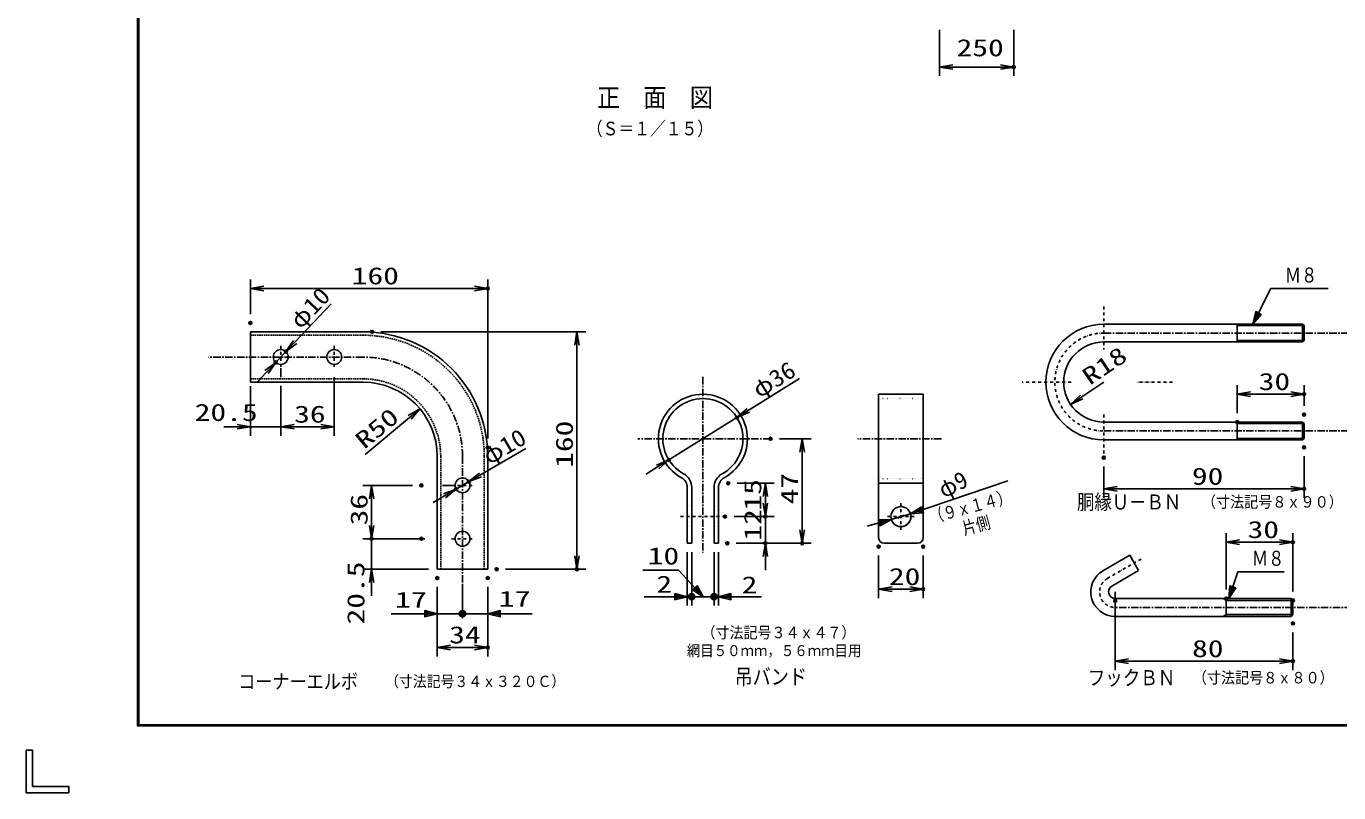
# Model space of a CAD drawing. Units: millimetres, scale not verified. Extents: x -4425 to 4425, y -3150 to 3150.
# Drawn here: x -4425 to -1, y -3150 to -567 of the extents above; entities that cross this region are included whole.
import ezdxf
from ezdxf.enums import TextEntityAlignment as Align

# ---------------------------------------------------------------- set-up
doc = ezdxf.new("R2010")
doc.units = ezdxf.units.MM
doc.header["$LTSCALE"] = 20
doc.header["$PDMODE"] = 32
doc.header["$PDSIZE"] = 10
for name, pattern in [('USER1', [2, 1.25, -0.25, 0.25, -0.25]), ('USER2', [0.26, 0.01, -0.25]), ('USER3', [1.01, 0.5, -0.25, 0.01, -0.25]), ('USER4', [0.375, 0.25, -0.125])]:
    doc.linetypes.add(name, pattern=pattern)
for name, color, linetype, lineweight in [('0-0_1', 7, 'Continuous', 25), ('0-1_0', 7, 'Continuous', 25), ('0-5_EXTCNT-L', 4, 'Continuous', 25), ('0-6_WAKU', 7, 'Continuous', 25), ('0-8_Hatch', 4, 'Continuous', 25)]:
    doc.layers.add(name, color=color, linetype=linetype, lineweight=lineweight)
doc.layers.add('0-3_DEFPOINTS', color=7, linetype='Continuous')
doc.styles.add('ＭＳ ゴシック', font='')
doc.styles.get('ＭＳ ゴシック').set_extended_font_data('MS Gothic')

# ---------------------------------------------------------------- blocks, each defined once
blk = doc.blocks.new('DARROWS')
at = {"layer": '0-1_0', "color": 2}
blk.add_line((0, 0), (-19.982, 0), dxfattribs=at)
blk.add_lwpolyline([(-20, -3.333), (0, 0), (-20, 3.333)], dxfattribs=at)

msp = doc.modelspace()

# ---------------------------------------------------------------- linework, layer by layer
at = {"layer": '0-0_1', "color": 4, "linetype": 'USER3'}
for p, q in [((-792.87, -1510.67), (-792.87, -1655.83)), ((-3567.04, -1643.99), (-3567.04, -1718.99)), ((-3387.04, -1643.99), (-3387.04, -1718.99)), ((-902.71, -1765.67), (-1068.33, -1765.67)), ((-561.56, -1765.67), (-683.03, -1765.67)), ((-792.87, -1875.52), (-792.87, -2020.67)), ((-2992.04, -2113.99), (-2917.04, -2113.99)), ((-1476.77, -2174.25), (-1476.77, -2264.25)), ((-2219.27, -2219.25), (-2069.27, -2219.25)), ((-1521.77, -2219.25), (-1431.77, -2219.25)), ((-2992.04, -2293.99), (-2917.04, -2293.99)), ((-780.69, -2427.52), (-667.51, -2362.17))]:
    msp.add_line(p, q, dxfattribs=at)
at = {"layer": '0-0_1'}
for p, q in [((-792.87, -1570.67), (-122.74, -1570.67)), ((-342.87, -1570.67), (-342.87, -1630.67)), ((-117.87, -1575.55), (-122.74, -1570.67)), ((-122.74, -1570.67), (-122.74, -1630.67)), ((-117.87, -1575.55), (-117.87, -1625.8)), ((-3289.54, -1596.49), (-3669.54, -1596.49)), ((-3669.54, -1596.49), (-3669.54, -1766.49)), ((-792.87, -1630.67), (-122.74, -1630.67)), ((-117.87, -1625.8), (-122.74, -1630.67)), ((-3567.04, -1718.99), (-3567.04, -1748.99)), ((-3567.04, -1718.99), (-3567.04, -1748.99)), ((-3289.54, -1766.49), (-3669.54, -1766.49)), ((-1551.77, -1806.75), (-1551.77, -2290.5)), ((-1401.77, -1806.75), (-1551.77, -1806.75)), ((-1401.77, -1806.75), (-1401.77, -2290.5)), ((-792.87, -1900.67), (-122.74, -1900.67)), ((-342.87, -1900.67), (-342.87, -1960.67)), ((-117.87, -1905.55), (-122.74, -1900.67)), ((-122.74, -1900.67), (-122.74, -1960.67)), ((-117.87, -1905.55), (-117.87, -1955.8)), ((-2869.54, -2016.49), (-2869.54, -1986.49)), ((-792.87, -1960.67), (-122.74, -1960.67)), ((-117.87, -1955.8), (-122.74, -1960.67)), ((-3039.54, -2016.49), (-3039.54, -2396.49)), ((-2992.04, -2113.99), (-3022.04, -2113.99)), ((-2196.77, -2121.23), (-2196.77, -2309.25)), ((-2181.77, -2121.23), (-2181.77, -2309.25)), ((-2106.77, -2121.23), (-2106.77, -2309.25)), ((-2091.77, -2121.23), (-2091.77, -2309.25)), ((-1401.77, -2106.75), (-1551.77, -2106.75)), ((-2181.77, -2309.25), (-2196.77, -2309.25)), ((-2091.77, -2309.25), (-2106.77, -2309.25)), ((-1420.52, -2309.25), (-1533.02, -2309.25)), ((-795.69, -2401.54), (-705.56, -2349.5)), ((-705.56, -2349.5), (-675.56, -2401.47)), ((-765.69, -2453.5), (-675.56, -2401.47)), ((-2954.54, -2445.83), (-2954.54, -2475.83)), ((-754.44, -2472.99), (-754.44, -2502.99)), ((-380.37, -2555.49), (-380.37, -2495.49)), ((-155.37, -2549.49), (-155.37, -2501.49)), ((-754.44, -2555.49), (-161.37, -2555.49))]:
    msp.add_line(p, q, dxfattribs=at)
at = {"layer": '0-0_1', "color": 4}
for p, q in [((-342.87, -1575.55), (-117.87, -1575.55)), ((-342.87, -1625.8), (-117.87, -1625.8)), ((-342.87, -1905.55), (-117.87, -1905.55)), ((-342.87, -1955.8), (-117.87, -1955.8)), ((-1444.32, -2209.97), (-1116.77, -2099.25)), ((-1509.22, -2228.52), (-1444.32, -2209.97)), ((-2196.77, -2339.25), (-2196.77, -2504.25)), ((-2181.77, -2339.25), (-2181.77, -2504.25)), ((-2106.77, -2339.25), (-2106.77, -2504.25)), ((-2091.77, -2339.25), (-2091.77, -2504.25)), ((-2954.54, -2475.83), (-2954.54, -2561.49)), ((-2238.31, -2494.53), (-2217.24, -2489.54)), ((-2217.24, -2489.54), (-2238.18, -2484.03)), ((-754.44, -2502.99), (-754.44, -2720.48)), ((-390.76, -2495.49), (-380.37, -2501.49)), ((-380.37, -2501.49), (-155.37, -2501.49)), ((-3039.54, -2546.49), (-2954.54, -2546.49)), ((-380.37, -2549.49), (-390.76, -2555.49)), ((-155.37, -2549.49), (-380.37, -2549.49))]:
    msp.add_line(p, q, dxfattribs=at)
at = {"layer": '0-0_1', "linetype": 'USER4'}
for p, q in [((-3289.54, -1607.99), (-3669.54, -1607.99)), ((-3289.54, -1754.99), (-3669.54, -1754.99)), ((-3028.04, -2016.49), (-3028.04, -2396.49)), ((-2881.04, -2016.49), (-2881.04, -2396.49))]:
    msp.add_line(p, q, dxfattribs=at)
at = {"layer": '0-0_1', "color": 4, "linetype": 'USER1'}
for p, q in [((-792.87, -1600.67), (278.81, -1600.67)), ((-3289.54, -1681.49), (-3810.54, -1681.49)), ((-2144.27, -1748.55), (-2144.27, -2339.88)), ((-792.87, -1930.67), (278.81, -1930.67)), ((-1916.27, -1956.75), (-2363.27, -1956.75)), ((-1340.27, -1956.75), (-1622.27, -1956.75)), ((-2954.54, -2016.49), (-2954.54, -2445.83)), ((243.81, -2525.48), (-754.44, -2525.49))]:
    msp.add_line(p, q, dxfattribs=at)
at = {"layer": '0-0_1', "linetype": 'USER2'}
for p, q in [((-1401.77, -1821.75), (-1551.77, -1821.75)), ((-1401.77, -2091.75), (-1551.77, -2091.75)), ((-2196.77, -2185.5), (-2181.77, -2185.5)), ((-2106.77, -2185.5), (-2091.77, -2185.5)), ((-2196.77, -2253), (-2181.77, -2253)), ((-2106.77, -2253), (-2091.77, -2253))]:
    msp.add_line(p, q, dxfattribs=at)
at = {"layer": '0-0_1', "color": 4}
for points in [[(-290.37, -1570.67), (-230.37, -1450.67), (-36.12, -1450.67)], [(-266.89, -1535.46), (-280.98, -1551.89), (-276.28, -1530.76)], [(-1402.85, -2201.5), (-1424.42, -2203.25), (-1406.21, -2191.55)], [(-1589.99, -2251.59), (-1509.22, -2228.52), (-1546.72, -2250.15), (-1552.49, -2229.96), (-1509.22, -2228.52)], [(-1551.05, -2235.01), (-1529.41, -2234.29), (-1548.16, -2245.1)], [(-2142.94, -2489.25), (-2226.77, -2399.25), (-2346.77, -2399.25)], [(-371.37, -2495.49), (-341.37, -2405.49), (-184.81, -2405.49)], [(-2167.73, -2454.93), (-2157.25, -2473.88), (-2175.41, -2462.09)], [(-353.11, -2457.3), (-364.73, -2475.56), (-363.07, -2453.98)], [(-2341.71, -2489.25), (-2196.77, -2489.25), (-2238.77, -2499.75), (-2238.77, -2478.75), (-2196.77, -2489.25)], [(-1946.83, -2489.25), (-2091.77, -2489.25), (-2049.77, -2478.75), (-2049.77, -2499.75), (-2091.77, -2489.25)], [(-2049.77, -2494.5), (-2070.77, -2489.25), (-2049.77, -2484)], [(-3194.54, -2546.49), (-3039.54, -2546.49), (-3081.54, -2556.99), (-3081.54, -2535.99), (-3039.54, -2546.49)], [(-3081.54, -2541.24), (-3060.54, -2546.49), (-3081.54, -2551.74)], [(-2869.54, -2546.49), (-2954.54, -2546.49), (-2954.54, -2535.99)], [(-2719.54, -2546.49), (-2869.54, -2546.49), (-2827.54, -2535.99), (-2827.54, -2556.99), (-2869.54, -2546.49)], [(-2827.54, -2551.74), (-2848.54, -2546.49), (-2827.54, -2541.24)]]:
    msp.add_lwpolyline(points, dxfattribs=at)
for points in [[(-262.2, -1537.8), (-290.37, -1570.67), (-280.98, -1528.41)], [(-1401.17, -2206.47), (-1444.32, -2209.97), (-1407.89, -2186.58)], [(-2163.88, -2451.36), (-2142.94, -2489.25), (-2179.25, -2465.67)], [(-348.13, -2458.96), (-371.37, -2495.49), (-368.05, -2452.32)]]:
    msp.add_lwpolyline(points, close=True, dxfattribs=at)
at = {"layer": '0-0_1'}
for points in [[(-2869.54, -2016.49), (-2869.54, -2396.49), (-3039.54, -2396.49)], [(-155.37, -2501.49), (-161.37, -2495.49), (-754.44, -2495.49)], [(-161.37, -2495.49), (-161.37, -2555.49), (-155.37, -2549.49)]]:
    msp.add_lwpolyline(points, dxfattribs=at)
msp.add_circle((-1476.77, -2219.25), 33.75, dxfattribs=at)
at = {"layer": '0-0_1', "color": 4}
for centre, radius in [((-2181.77, -2489.25), 10.5), ((-2181.77, -2489.25), 6.83), ((-2106.77, -2489.25), 10.5), ((-2106.77, -2489.25), 6.83), ((-2954.54, -2546.49), 10.5), ((-2954.54, -2546.49), 6.83)]:
    msp.add_circle(centre, radius, dxfattribs=at)
at = {"layer": '0-0_1'}
for centre, radius, start, end in [((-792.87, -1765.67), 195, 90.0001, 270), ((-3289.54, -2016.49), 420, 0, 90), ((-792.87, -1765.67), 135, 90, 270), ((-3289.54, -2016.49), 250, 0, 90), ((-2144.27, -1956.75), 150, 298.68539, 241.31458), ((-2144.27, -1956.75), 135, 298.68539, 241.31458), ((-2234.27, -2121.23), 52.5, 0, 61.31458), ((-2054.27, -2121.23), 52.5, 118.68541, 180), ((-2234.27, -2121.23), 37.5, 0, 61.31461), ((-2054.27, -2121.23), 37.5, 118.6854, 180), ((-1533.02, -2290.5), 18.75, 180, 270), ((-1420.52, -2290.5), 18.75, 270, 0), ((-754.44, -2472.99), 82.5, 119.99996, 270), ((-754.44, -2472.99), 22.5, 119.99995, 270)]:
    msp.add_arc(centre, radius, start, end, dxfattribs=at)
at = {"layer": '0-0_1', "linetype": 'USER4'}
for radius in [408.5, 261.5]:
    msp.add_arc((-3289.54, -2016.49), radius, 0, 90, dxfattribs=at)
at = {"layer": '0-0_1', "color": 4, "linetype": 'USER3'}
for centre, radius, start in [((-792.87, -1765.67), 165, 90), ((-754.44, -2472.99), 52.5, 119.99998)]:
    msp.add_arc(centre, radius, start, 270, dxfattribs=at)
at = {"layer": '0-0_1', "color": 4, "linetype": 'USER1'}
msp.add_arc((-3289.54, -2016.49), 335, 0, 90, dxfattribs=at)
at = {"layer": '0-1_0', "color": 1}
for p, q in [((-1346.61, -579.04), (-1346.61, -734)), ((-1096.61, -579.04), (-1096.61, -734)), ((-2181.77, -2339.25), (-2181.77, -2519.42)), ((-2106.77, -2339.25), (-2106.77, -2519.42)), ((-2196.77, -2369.25), (-2196.77, -2519.42)), ((-2181.77, -2369.25), (-2181.77, -2519.42)), ((-2106.77, -2369.25), (-2106.77, -2519.42)), ((-2091.77, -2369.25), (-2091.77, -2519.42))]:
    msp.add_line(p, q, dxfattribs=at)
at = {"layer": '0-1_0', "color": 2}
for p, q in [((-1301.61, -704), (-1141.61, -704)), ((-1486.79, -2224.35), (-1466.74, -2214.14))]:
    msp.add_line(p, q, dxfattribs=at)
at = {"layer": '0-3_DEFPOINTS'}
for p in [(-1096.61, -704), (-2869.54, -1450.3), (-3669.54, -1566.49), (-3259.54, -1596.49), (-3549.86, -1663.33), (-3584.22, -1699.65), (-117.87, -1806.51), (-2029.74, -1885.27), (-342.87, -1900.67), (-117.87, -1875.55), (-2869.54, -1986.49), (-1916.27, -1956.75), (-117.87, -1985.8), (-2258.8, -2028.22), (-792.87, -2020.67), (-3093.26, -2113.99), (-2976.16, -2126.55), (-2932.92, -2101.43), (-2058.86, -2106.75), (-117.87, -2125.67), (-2069.27, -2219.25), (-1933.64, -2219.25), (-3260.76, -2293.99), (-3093.26, -2293.99), (-155.37, -2305.51), (-2061.77, -2309.25), (-1933.64, -2309.25), (-1809.62, -2309.25), (-1551.77, -2320.5), (-1401.77, -2320.5), (-3039.54, -2426.49), (-2869.54, -2426.49), (-2839.54, -2396.49), (-2568.76, -2396.49), (-1401.77, -2463.88), (-754.44, -2502.99), (-380.37, -2495.49), (-155.37, -2501.49), (-155.37, -2579.49), (-2869.54, -2660.3), (-155.37, -2706.51)]:
    msp.add_point(p, dxfattribs=at)
at = {"layer": '0-5_EXTCNT-L', "color": 1}
for p, q in [((-3669.54, -1536.49), (-3669.54, -1420.3)), ((-2869.54, -1956.49), (-2869.54, -1420.3)), ((-3229.54, -1596.49), (-2538.76, -1596.49)), ((-3387.04, -1748.99), (-3387.04, -1946.49)), ((-3669.54, -1779.59), (-3669.54, -1947.09)), ((-3567.04, -1778.99), (-3567.04, -1946.49)), ((-342.87, -1870.67), (-342.87, -1776.51)), ((-117.87, -1845.55), (-117.87, -1776.51)), ((-3669.54, -1887.68), (-3669.54, -1946.49)), ((-3567.04, -1870.18), (-3567.04, -1946.49)), ((-1886.27, -1956.75), (-1779.62, -1956.75)), ((-117.87, -2015.8), (-117.87, -2155.67)), ((-792.87, -2050.67), (-792.87, -2155.67)), ((-3123.26, -2113.99), (-3290.76, -2113.99)), ((-2028.86, -2106.75), (-1903.64, -2106.75)), ((-2039.27, -2219.25), (-1903.64, -2219.25)), ((-2039.27, -2219.25), (-1903.64, -2219.25)), ((-3123.26, -2293.99), (-3290.76, -2293.99)), ((-3082.04, -2293.99), (-3290.76, -2293.99)), ((-380.37, -2465.49), (-380.37, -2275.51)), ((-155.37, -2471.49), (-155.37, -2275.51)), ((-2031.77, -2309.25), (-1779.62, -2309.25)), ((-2031.77, -2309.25), (-1903.64, -2309.25)), ((-1551.77, -2350.5), (-1551.77, -2493.88)), ((-1401.77, -2350.5), (-1401.77, -2493.88)), ((-3069.54, -2396.49), (-3290.76, -2396.49)), ((-2809.54, -2396.49), (-2538.76, -2396.49)), ((-3039.54, -2456.49), (-3039.54, -2690.3)), ((-2869.54, -2456.49), (-2869.54, -2690.3)), ((-754.44, -2532.99), (-754.44, -2736.51)), ((-155.37, -2609.49), (-155.37, -2736.51))]:
    msp.add_line(p, q, dxfattribs=at)
at = {"layer": '0-5_EXTCNT-L', "color": 2}
for p, q in [((-3624.54, -1450.3), (-2914.54, -1450.3)), ((-2568.76, -1641.49), (-2568.76, -2351.49)), ((-1818.5, -1753.45), (-1991.56, -1861.45)), ((-867.45, -1816.05), (-792.87, -1765.67)), ((-297.87, -1806.51), (-162.87, -1806.51)), ((-3282.35, -2010.04), (-3132.95, -1884.72)), ((-2258.8, -2028.22), (-2029.74, -1885.27)), ((-3714.54, -1916.49), (-3759.54, -1916.49)), ((-3669.54, -1916.49), (-3567.04, -1916.49)), ((-3522.04, -1916.49), (-3432.04, -1916.49)), ((-3522.04, -1916.49), (-3477.04, -1916.49)), ((-1809.62, -2001.75), (-1809.62, -2264.25)), ((-2296.97, -2052.04), (-2335.15, -2075.87)), ((-3260.76, -2158.99), (-3260.76, -2248.99)), ((-1933.64, -2174.25), (-1933.64, -2129.25)), ((-1933.64, -2151.75), (-1933.64, -2174.25)), ((-747.87, -2125.67), (-162.87, -2125.67)), ((-3260.76, -2248.99), (-3260.76, -2203.99)), ((-1933.64, -2219.25), (-1933.64, -2309.25)), ((-3260.76, -2293.99), (-3260.76, -2396.49)), ((-335.37, -2305.51), (-200.37, -2305.51)), ((-1933.64, -2354.25), (-1933.64, -2399.25)), ((-3260.76, -2441.49), (-3260.76, -2486.49)), ((-1506.77, -2463.88), (-1446.77, -2463.88)), ((-2994.54, -2660.3), (-2914.54, -2660.3)), ((-709.44, -2706.51), (-200.37, -2706.51))]:
    msp.add_line(p, q, dxfattribs=at)
at = {"layer": '0-5_EXTCNT-L'}
msp.add_line((-2196.77, -2489.25), (-2091.77, -2489.25), dxfattribs=at)
at = {"layer": '0-6_WAKU'}
for p, q in [((-4048.02, -2923), (-4048.02, 2923)), ((-4403.53, -3006.75), (-4403.53, -3128.51)), ((-4281.77, -3150), (-4425.02, -3150))]:
    msp.add_line(p, q, dxfattribs=at)
msp.add_lwpolyline([(-4050.02, 2925), (4199.98, 2925), (4199.98, -2925), (-4050.02, -2925)], close=True, dxfattribs=at)
for points in [[(4197.98, 2923), (4197.98, -2923), (-4048.02, -2923)], [(4195.98, 2921), (4195.98, -2921), (-4046.02, -2921)], [(-4046.02, -2921), (-4046.02, 2921), (4195.98, 2921)], [(-4425.02, -3150), (-4425.02, -3006.75), (-4403.53, -3006.75)], [(-4403.53, -3128.51), (-4281.77, -3128.51), (-4281.77, -3150)]]:
    msp.add_lwpolyline(points, dxfattribs=at)
at = {"layer": '0-8_Hatch', "color": 2}
for p, q in [((-3397.29, -1502.06), (-3518.93, -1630.64)), ((-3584.22, -1699.65), (-3549.86, -1663.33)), ((-3615.15, -1732.34), (-3646.07, -1765.03)), ((-2740.96, -1989.92), (-2894.01, -2078.83)), ((-2976.16, -2126.55), (-2932.92, -2101.43)), ((-3015.07, -2149.15), (-3053.98, -2171.76))]:
    msp.add_line(p, q, dxfattribs=at)
at = {"layer": '0-8_Hatch', "color": 8}
for centre in [(-3567.04, -1681.49), (-3387.04, -1681.49), (-2954.54, -2113.99), (-2954.54, -2293.99)]:
    msp.add_circle(centre, 25, dxfattribs=at)

# ---------------------------------------------------------------- block references
at = {"layer": '0-1_0', "xscale": 2.25, "yscale": 2.25, "rotation": 180}
msp.add_blockref('DARROWS', (-1346.61, -704), dxfattribs=at)
at = {"layer": '0-1_0', "xscale": 2.25, "yscale": 2.25}
msp.add_blockref('DARROWS', (-1096.61, -704), dxfattribs=at)
at = {"layer": '0-5_EXTCNT-L', "xscale": 2.25, "yscale": 2.25}
for p, rotation in [((-3669.54, -1450.3), 180), ((-2568.76, -1596.49), 90), ((-904.75, -1841.23), 214.03394), ((-342.87, -1806.51), 180), ((-3098.47, -1855.8), 39.99018), ((-2029.74, -1885.27), 211.96669), ((-3567.04, -1916.49), 180), ((-3567.04, -1916.49), 180), ((-1809.62, -1956.75), 90), ((-2258.8, -2028.22), 31.96669), ((-3260.76, -2113.99), 90), ((-1933.64, -2106.75), 90), ((-792.87, -2125.67), 180), ((-1933.64, -2219.25), 270), ((-1933.64, -2219.25), 270), ((-3260.76, -2293.99), 270), ((-3260.76, -2293.99), 270), ((-1809.62, -2309.25), 270), ((-380.37, -2305.51), 180), ((-1933.64, -2309.25), 90), ((-2568.76, -2396.49), 270), ((-3260.76, -2396.49), 90), ((-1551.77, -2463.88), 180), ((-3039.54, -2660.3), 180), ((-754.44, -2706.51), 180)]:
    msp.add_blockref('DARROWS', p, dxfattribs=dict(at, rotation=rotation))
for p in [(-2869.54, -1450.3), (-117.87, -1806.51), (-3669.54, -1916.49), (-3387.04, -1916.49), (-117.87, -2125.67), (-155.37, -2305.51), (-1401.77, -2463.88), (-2869.54, -2660.3), (-155.37, -2706.51)]:
    msp.add_blockref('DARROWS', p, dxfattribs=at)
at = {"layer": '0-8_Hatch', "xscale": 2.25, "yscale": 2.25}
for p, rotation in [((-3549.86, -1663.33), 226.58729), ((-3584.22, -1699.65), 46.58729), ((-2932.92, -2101.43), 210.15331), ((-2976.16, -2126.55), 30.15331)]:
    msp.add_blockref('DARROWS', p, dxfattribs=dict(at, rotation=rotation))

# ---------------------------------------------------------------- texts
at = {"layer": '0-0_1', "color": 4, "style": 'ＭＳ ゴシック'}
for s, height, width, p in [('正\u3000面\u3000図', 63.67, 0.9, (-2501.15, -857.92)), ('（Ｓ＝１／１５）', 45.89, 0.85, (-2535.45, -948.05)), ('Ｍ８', 50.44, 0.8, (-183.12, -1445.39)), ('胴縁Ｕ－ＢＮ', 50.44, 0.85, (-883.04, -2210.38)), ('（寸法記号８ｘ９０）', 38.71, 0.9, (-462.29, -2200.61)), ('Ｍ８', 50.44, 0.8, (-294.12, -2400.2)), ('17', 53.04, 1.5, (-3182.26, -2541.63)), ('17', 53.04, 1.5, (-2833.06, -2538.33)), ('（寸法記号３４ｘ４７）', 38.41, 0.9, (-2148.8, -2640.72)), ('網目５０ｍｍ，５６ｍｍ目用', 36.87, 0.9, (-2198.3, -2700.43)), ('吊バンド', 52.48, 0.85, (-2037.05, -2800.93)), ('フックＢＮ', 50.94, 0.85, (-847.04, -2802.97)), ('（寸法記号８ｘ８０）', 38.71, 0.9, (-493.04, -2793.11)), ('コーナーエルボ', 49.68, 0.85, (-3710.31, -2814.75)), ('（寸法記号３４ｘ３２０Ｃ）', 38.03, 0.9, (-3215.31, -2805.01))]:
    msp.add_text(s, height=height, dxfattribs=dict(at, width=width)).set_placement(p, align=Align.BOTTOM_LEFT)
at = {"layer": '0-0_1', "color": 4, "style": 'ＭＳ ゴシック', "width": 0.8}
for s, p in [('（９ｘ１４）', (-1370.82, -2255.89)), ('片側', (-1259.72, -2294.16))]:
    msp.add_text(s, height=43.3, rotation=15, dxfattribs=at).set_placement(p, align=Align.BOTTOM_LEFT)
at = {"layer": '0-1_0', "color": 3, "style": 'ＭＳ ゴシック', "width": 1.35}
for s, p in [('250', (-1289.11, -685.1)), ('10', (-2330.24, -2397.89)), ('2', (-2301.09, -2493.4)), ('2', (-2013.71, -2495.68))]:
    msp.add_text(s, height=57.77, dxfattribs=at).set_placement(p, align=Align.BOTTOM_LEFT)
at = {"layer": '0-1_0', "color": 3, "style": 'ＭＳ ゴシック'}
msp.add_text('φ9', height=57.73, rotation=26.987, dxfattribs=at).set_placement((-1324.71, -2174.33), align=Align.BOTTOM_LEFT)
at = {"layer": '0-5_EXTCNT-L', "color": 3, "style": 'ＭＳ ゴシック', "width": 1.35}
for s, p in [('160', (-3328.04, -1453.9)), ('30', (-270.87, -1810.11)), ('20.5', (-3857.27, -1914.18)), ('36', (-3522.04, -1920.09)), ('90', (-495.87, -2129.28)), ('30', (-308.37, -2309.11)), ('20', (-1517.27, -2467.49)), ('34', (-2999.54, -2663.9)), ('80', (-495.4, -2710.11))]:
    msp.add_text(s, height=57.77, dxfattribs=at).set_placement(p, align=Align.BOTTOM_LEFT)
at = {"layer": '0-5_EXTCNT-L', "color": 3, "style": 'ＭＳ ゴシック'}
for s, rotation, width, p in [('R18', 34.034, 1.35, (-830.59, -1793.05)), ('φ36', 31.967, 1.1, (-1945.12, -1836.71)), ('R50', 39.99, 1.35, (-3274.29, -2007.98)), ('160', 90, 1.35, (-2565.15, -2054.99)), ('47', 90, 1.35, (-1806.02, -2178)), ('15', 90, 1.35, (-1930.04, -2199)), ('36', 90, 1.35, (-3257.15, -2248.99)), ('12', 90, 1.35, (-1930.04, -2300.25)), ('20.5', 90, 1.35, (-3268.03, -2582.86))]:
    msp.add_text(s, height=57.77, rotation=rotation, dxfattribs=dict(at, width=width)).set_placement(p, align=Align.BOTTOM_LEFT)
at = {"layer": '0-8_Hatch', "color": 3, "style": 'ＭＳ ゴシック', "width": 1.1}
for rotation, p in [(46.587, (-3487.66, -1602.82)), (30.153, (-2856.15, -2061))]:
    msp.add_text('φ10', height=57.77, rotation=rotation, dxfattribs=at).set_placement(p, align=Align.BOTTOM_LEFT)

doc.saveas('drawing.dxf')
